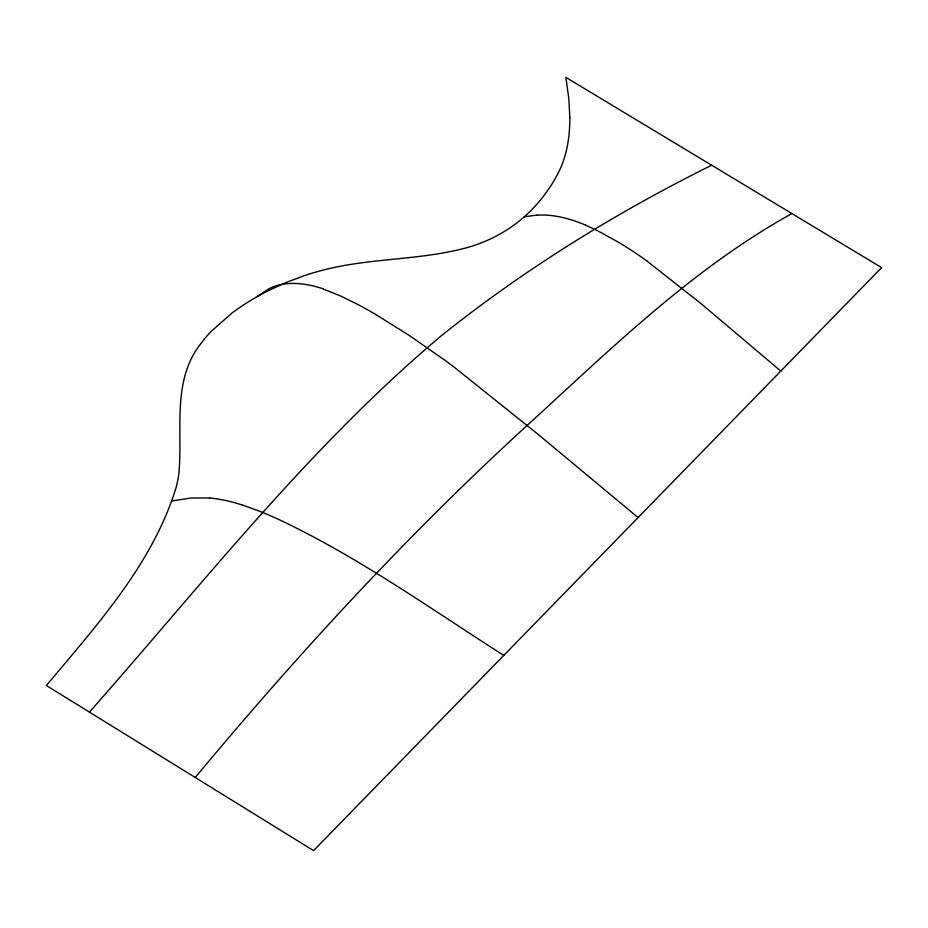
<?xml version="1.0" encoding="UTF-8"?>
<svg xmlns="http://www.w3.org/2000/svg" width="928" height="928" viewBox="0 0 928 928"><rect width="100%" height="100%" fill="white"/><g stroke="black" fill="none" stroke-linecap="round" stroke-linejoin="round"><path stroke-width="1.39" d="M195.228 777.49C299.825 651.827 410.86 531.292 531.814 421.15C613.628 346.318 694.167 267.693 791.909 213.568M89.436 712.124C203.035 583.503 309.616 446.391 441.519 335.6C524.761 268.981 616.227 212.628 711.648 165.207M256.302 297.146L269.364 288.504A296.171 113.181 55.6 0 1 323.118 288.77M172.074 500.888L191.261 498.011L209.508 497.965M524.285 216.827L536.964 215.099M241.535 504.67L260.466 511.56A430.476 167.516 46.5 0 1 277.797 519.019C357.605 556.51 429.676 608.095 503.765 655.412M323.222 289.049L340.599 295.962L359.008 305.092A542.532 192.746 53.6 0 1 375.469 314.325L408.633 335.066L445.011 360.331A435.777 162.226 54 0 1 455.103 367.894L538.774 434.907L638.07 517.557M585.638 225.237L589.28 226.85A392.788 158.12 57.8 0 1 600.462 232.267L617.804 241.895A405.35 162.725 57.7 0 1 647.234 261.174M647.245 261.267L700.942 303.537L780.808 371.072M209.554 498.023A263.714 107.88 47.8 0 1 241.605 504.82M537.01 215.192A303.317 125.5 58.7 0 1 585.603 225.11M569.85 117.566C569.873 134.003 567.762 150.696 561.44 165.973A268.238 127.287 -14.7 0 1 556.788 175.763L552.972 182.398A295.765 139.571 -15 0 1 546.232 192.456C531.257 213.463 510.586 230.318 486.875 240.538A86.432 43.256 -12.6 0 1 468.849 247.126C421.416 260.524 371.165 257.613 323.501 270.013A145.116 79.321 -15.2 0 0 304.662 275.535L286.265 282.425L268.644 290.522A173.084 95.735 -15.1 0 0 231.954 313.084L210.911 331.632A156.043 85.817 -15.3 0 0 201.04 343.372C171.297 380.84 183.025 430.186 178.849 473.872A309.882 165.59 -24.2 0 1 176.076 487.629C152.505 564.236 96.721 625.182 46.4 685.525L313.571 850.628L881.6 267.612L565.871 77.372L568.783 98.275L569.85 117.566"/></g></svg>
